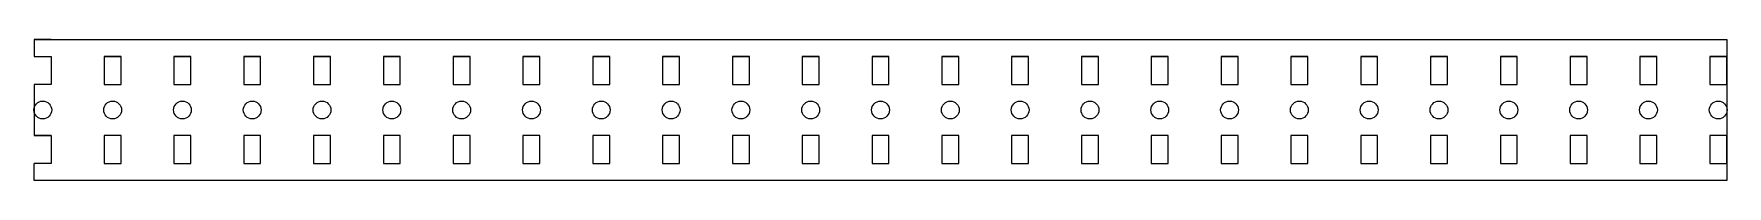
# Model space of a CAD drawing. Header units: millimetres. Extents: x 0 to 300, y 0 to 25.
import ezdxf

# ---------------------------------------------------------------- set-up
doc = ezdxf.new("R2010")
doc.units = ezdxf.units.MM
doc.layers.get('0').update_dxf_attribs({"linetype": 'CONTINUOUS'})

msp = doc.modelspace()

# ---------------------------------------------------------------- linework, layer by layer
for p, q in [((0, 25), (0, 22)), ((3, 25), (0, 25)), ((0, 25), (300, 25)), ((0, 25), (0, 22)), ((300, 25), (300, 0)), ((0, 22), (3, 22)), ((0, 22), (3, 22)), ((3, 22), (3, 17)), ((3, 22), (3, 17)), ((12.38, 22), (15.38, 22)), ((24.75, 22), (27.75, 22)), ((37.12, 22), (40.12, 22)), ((49.5, 22), (52.5, 22)), ((61.88, 22), (64.88, 22)), ((74.25, 22), (77.25, 22)), ((86.62, 22), (89.62, 22)), ((99, 22), (102, 22)), ((111.38, 22), (114.38, 22)), ((123.75, 22), (126.75, 22)), ((136.12, 22), (139.12, 22)), ((148.5, 22), (151.5, 22)), ((160.88, 22), (163.88, 22)), ((173.25, 22), (176.25, 22)), ((185.62, 22), (188.62, 22)), ((198, 22), (201, 22)), ((210.38, 22), (213.38, 22)), ((222.75, 22), (225.75, 22)), ((235.12, 22), (238.12, 22)), ((247.5, 22), (250.5, 22)), ((259.88, 22), (262.88, 22)), ((272.25, 22), (275.25, 22)), ((284.62, 22), (287.62, 22)), ((297, 22), (300, 22)), ((3, 17), (0, 17)), ((0, 17), (0, 8)), ((0, 8), (3, 8)), ((3, 8), (0, 8)), ((3, 8), (3, 3)), ((3, 3), (0, 3)), ((0, 0), (0, 3)), ((3, 3), (0, 3)), ((300, 0), (0, 0))]:
    msp.add_line(p, q)
for points in [[(12.38, 22), (12.38, 17), (15.38, 17), (15.38, 22)], [(24.75, 22), (24.75, 17), (27.75, 17), (27.75, 22)], [(37.12, 22), (37.12, 17), (40.12, 17), (40.12, 22)], [(49.5, 22), (49.5, 17), (52.5, 17), (52.5, 22)], [(61.88, 22), (61.88, 17), (64.88, 17), (64.88, 22)], [(74.25, 22), (74.25, 17), (77.25, 17), (77.25, 22)], [(86.62, 22), (86.62, 17), (89.62, 17), (89.62, 22)], [(99, 22), (99, 17), (102, 17), (102, 22)], [(111.38, 22), (111.38, 17), (114.38, 17), (114.38, 22)], [(123.75, 22), (123.75, 17), (126.75, 17), (126.75, 22)], [(136.12, 22), (136.12, 17), (139.12, 17), (139.12, 22)], [(148.5, 22), (148.5, 17), (151.5, 17), (151.5, 22)], [(160.88, 22), (160.88, 17), (163.88, 17), (163.88, 22)], [(173.25, 22), (173.25, 17), (176.25, 17), (176.25, 22)], [(185.62, 22), (185.62, 17), (188.62, 17), (188.62, 22)], [(198, 22), (198, 17), (201, 17), (201, 22)], [(210.38, 22), (210.38, 17), (213.38, 17), (213.38, 22)], [(222.75, 22), (222.75, 17), (225.75, 17), (225.75, 22)], [(235.12, 22), (235.12, 17), (238.12, 17), (238.12, 22)], [(247.5, 22), (247.5, 17), (250.5, 17), (250.5, 22)], [(259.88, 22), (259.88, 17), (262.88, 17), (262.88, 22)], [(272.25, 22), (272.25, 17), (275.25, 17), (275.25, 22)], [(284.62, 22), (284.62, 17), (287.62, 17), (287.62, 22)], [(297, 22), (297, 17), (300, 17), (300, 22)], [(12.38, 3), (15.38, 3), (15.38, 8), (12.38, 8)], [(24.75, 3), (27.75, 3), (27.75, 8), (24.75, 8)], [(37.12, 3), (40.12, 3), (40.12, 8), (37.12, 8)], [(49.5, 3), (52.5, 3), (52.5, 8), (49.5, 8)], [(61.88, 3), (64.88, 3), (64.88, 8), (61.88, 8)], [(74.25, 3), (77.25, 3), (77.25, 8), (74.25, 8)], [(86.62, 3), (89.62, 3), (89.62, 8), (86.62, 8)], [(99, 3), (102, 3), (102, 8), (99, 8)], [(111.38, 3), (114.38, 3), (114.38, 8), (111.38, 8)], [(123.75, 3), (126.75, 3), (126.75, 8), (123.75, 8)], [(136.12, 3), (139.12, 3), (139.12, 8), (136.12, 8)], [(148.5, 3), (151.5, 3), (151.5, 8), (148.5, 8)], [(160.88, 3), (163.88, 3), (163.88, 8), (160.88, 8)], [(173.25, 3), (176.25, 3), (176.25, 8), (173.25, 8)], [(185.62, 3), (188.62, 3), (188.62, 8), (185.62, 8)], [(198, 3), (201, 3), (201, 8), (198, 8)], [(210.38, 3), (213.38, 3), (213.38, 8), (210.38, 8)], [(222.75, 3), (225.75, 3), (225.75, 8), (222.75, 8)], [(235.12, 3), (238.12, 3), (238.12, 8), (235.12, 8)], [(247.5, 3), (250.5, 3), (250.5, 8), (247.5, 8)], [(259.88, 3), (262.88, 3), (262.88, 8), (259.88, 8)], [(272.25, 3), (275.25, 3), (275.25, 8), (272.25, 8)], [(284.62, 3), (287.62, 3), (287.62, 8), (284.62, 8)], [(297, 3), (300, 3), (300, 8), (297, 8)]]:
    msp.add_lwpolyline(points, close=True)
for centre in [(1.5, 12.5), (13.88, 12.5), (26.25, 12.5), (38.63, 12.5), (51, 12.5), (63.38, 12.5), (75.75, 12.5), (88.13, 12.5), (100.5, 12.5), (112.88, 12.5), (125.25, 12.5), (137.63, 12.5), (150, 12.5), (162.38, 12.5), (174.75, 12.5), (187.13, 12.5), (199.5, 12.5), (211.88, 12.5), (224.25, 12.5), (236.63, 12.5), (249, 12.5), (261.38, 12.5), (273.75, 12.5), (286.13, 12.5), (298.5, 12.5)]:
    msp.add_circle(centre, 1.58)

doc.saveas('drawing.dxf')
